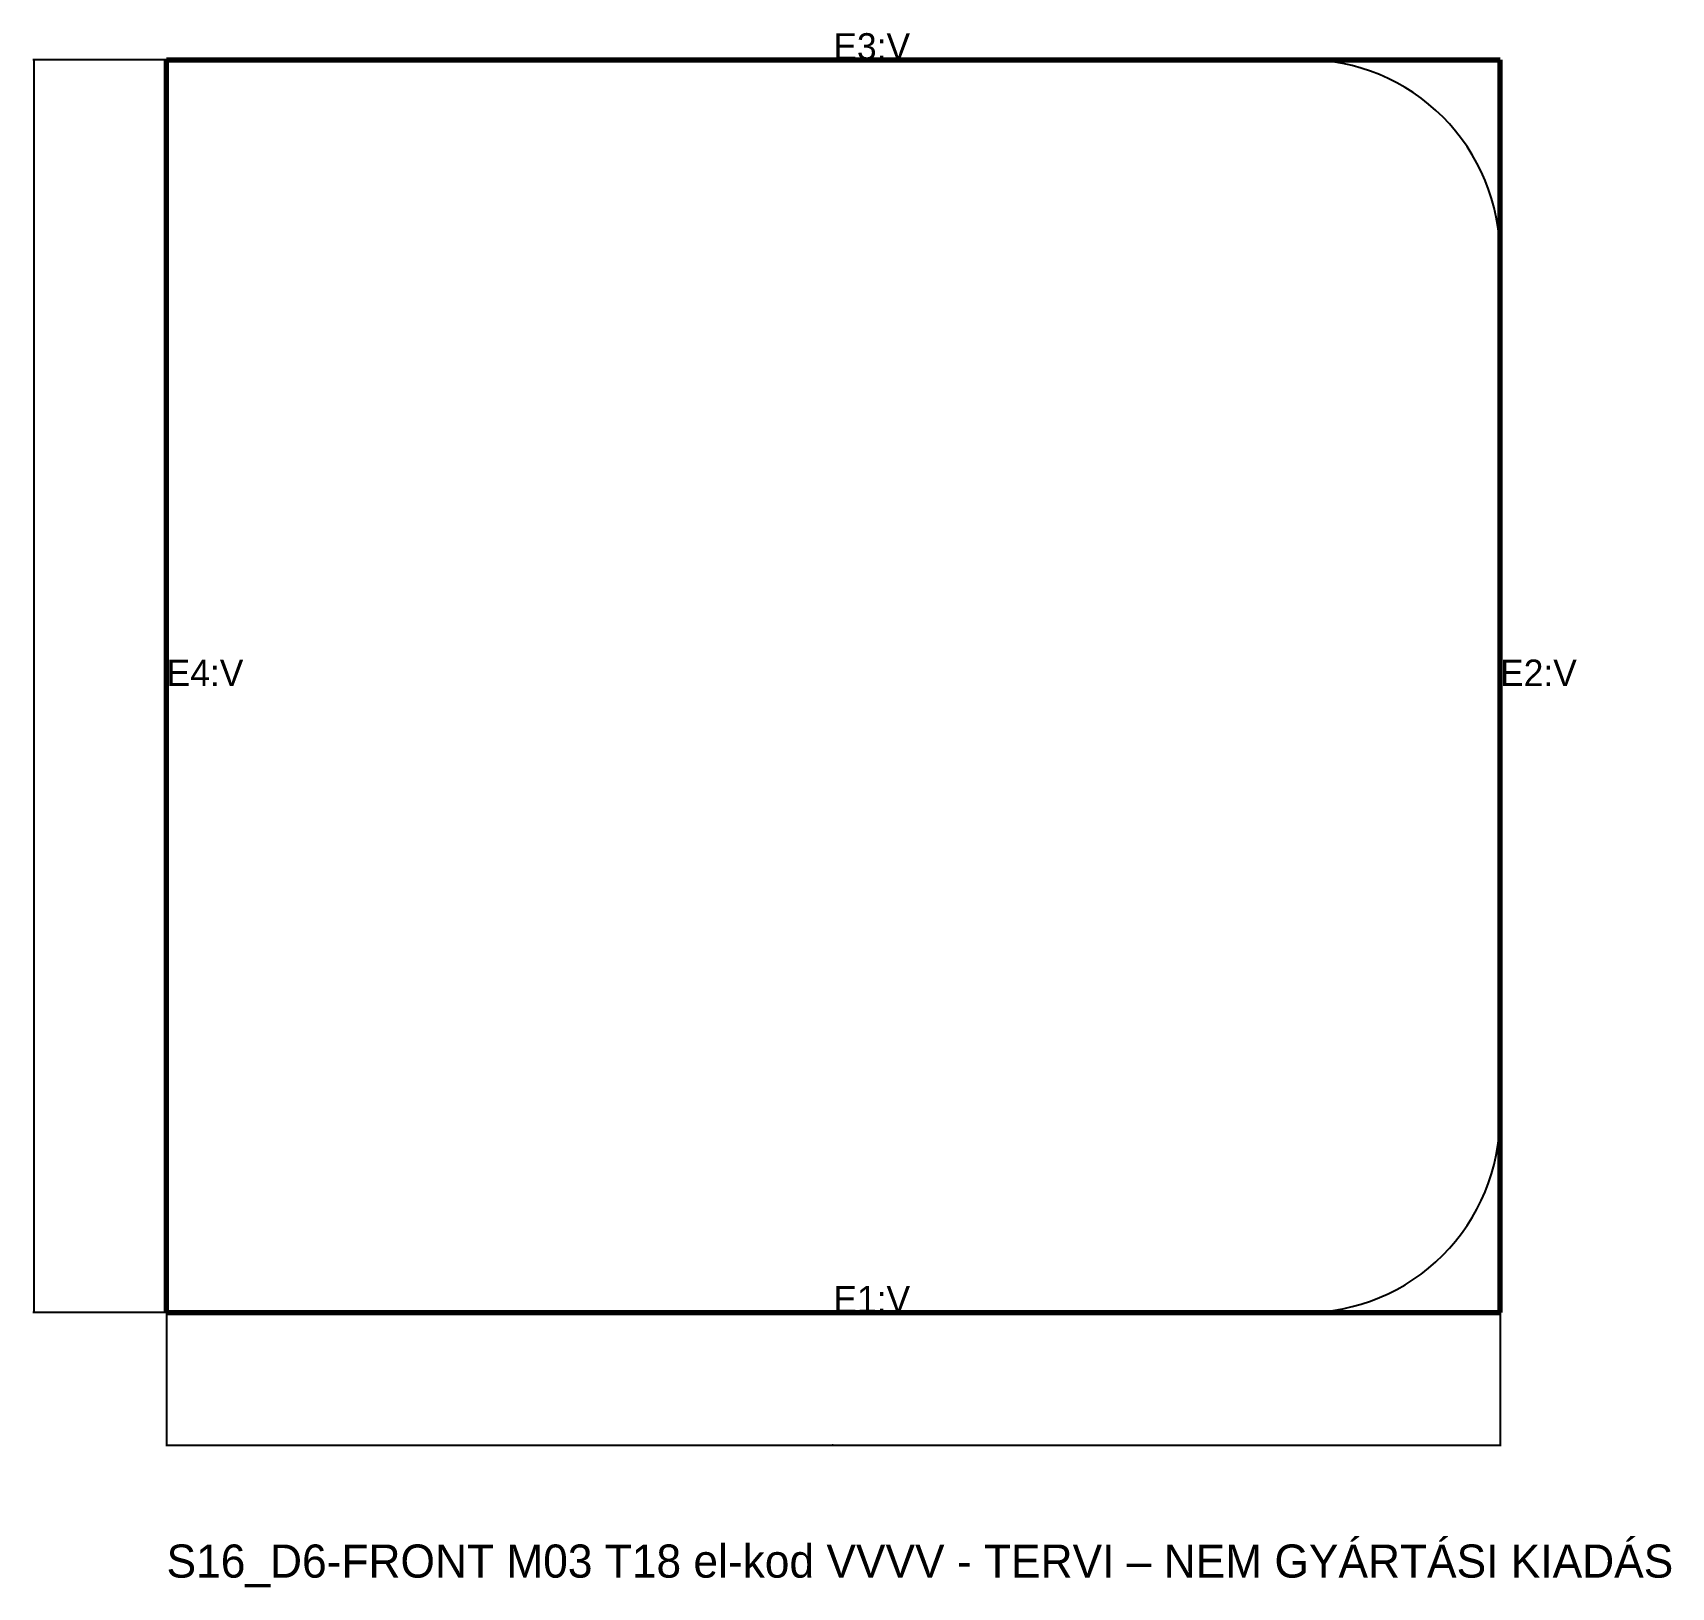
# Model space of a CAD drawing. Header units: millimetres. Extents: x -40 to 454, y -83 to 386.
import ezdxf

# ---------------------------------------------------------------- set-up
doc = ezdxf.new("R2010")
doc.units = ezdxf.units.MM
for name, color, linetype in [('ELZARAS', 1, 'Continuous'), ('KONTUR', 7, 'Continuous'), ('MERET', 8, 'Continuous'), ('SZOVEG', 7, 'Continuous')]:
    doc.layers.add(name, color=color, linetype=linetype)
doc.styles.add('OpenSansCondensed-Light', font='OpenSansCondensed-Light.ttf')
doc.dimstyles.new('EZDXF', dxfattribs={"dimtxt": 0.25, "dimasz": 0.175, "dimexe": 0.375, "dimexo": 0.125, "dimgap": 0.1, "dimtad": 1, "dimlfac": 100, "dimzin": 12, "dimdsep": 46, "dimtxsty": 'OpenSansCondensed-Light', "dimblk": 'ARCHTICK', "dimcen": 2.5, "dimazin": 3, "dimtfac": 0.5, "dimtmove": 2, "dimatfit": 3})

# ---------------------------------------------------------------- blocks, each defined once
blk = doc.blocks.new('_ARCHTICK')
at = {"color": 0, "linetype": 'BYBLOCK', "const_width": 0.15}
blk.add_lwpolyline([(-0.5, -0.5), (0.5, 0.5)], dxfattribs=at)

msp = doc.modelspace()

# ---------------------------------------------------------------- linework, layer by layer
at = {"layer": 'ELZARAS', "lineweight": 70}
for p, q in [((0, 378), (402.5, 378)), ((0, 0), (0, 378)), ((402.5, 0), (402.5, 378)), ((0, 0), (402.5, 0))]:
    msp.add_line(p, q, dxfattribs=at)
at = {"layer": 'KONTUR'}
msp.add_lwpolyline([(0, 0), (343.5, 0), (343.5, 0), (346.39499, 0.07107), (349.28301, 0.2841), (352.1571, 0.63859), (355.01033, 1.13367), (357.83583, 1.76816), (360.6268, 2.54052), (363.3765, 3.4489), (366.07832, 4.49111), (368.72575, 5.66463), (371.31241, 6.96665), (373.83206, 8.39401), (376.27864, 9.94329), (378.64626, 11.61076), (380.9292, 13.39238), (383.12198, 15.28388), (385.2193, 17.2807), (387.21612, 19.37802), (389.10762, 21.5708), (390.88924, 23.85374), (392.55671, 26.22136), (394.10599, 28.66794), (395.53335, 31.18759), (396.83537, 33.77425), (398.00889, 36.42168), (399.0511, 39.1235), (399.95948, 41.8732), (400.73184, 44.66417), (401.36633, 47.48967), (401.86141, 50.3429), (402.2159, 53.21699), (402.42893, 56.10501), (402.5, 59), (402.5, 319), (402.5, 319), (402.42893, 321.89499), (402.2159, 324.78301), (401.86141, 327.6571), (401.36633, 330.51033), (400.73184, 333.33583), (399.95948, 336.1268), (399.0511, 338.8765), (398.00889, 341.57832), (396.83537, 344.22575), (395.53335, 346.81241), (394.10599, 349.33206), (392.55671, 351.77864), (390.88924, 354.14626), (389.10762, 356.4292), (387.21612, 358.62198), (385.2193, 360.7193), (383.12198, 362.71612), (380.9292, 364.60762), (378.64626, 366.38924), (376.27864, 368.05671), (373.83206, 369.60599), (371.31241, 371.03335), (368.72575, 372.33537), (366.07832, 373.50889), (363.3765, 374.5511), (360.6268, 375.45948), (357.83583, 376.23184), (355.01033, 376.86633), (352.1571, 377.36141), (349.28301, 377.7159), (346.39499, 377.92893), (343.5, 378), (0, 378)], close=True, dxfattribs=at)

# ---------------------------------------------------------------- texts
at = {"layer": 'SZOVEG'}
for s, height, p in [('E3:V', 8, (201.25, 378)), ('E4:V', 8, (0, 189)), ('E2:V', 8, (402.5, 189)), ('E1:V', 8, (201.25, 0)), ('S16_D6-FRONT M03 T18 el-kod VVVV - TERVI – NEM GYÁRTÁSI KIADÁS', 10, (0, -80))]:
    msp.add_text(s, height=height, dxfattribs=at).set_placement(p)

# ---------------------------------------------------------------- dimensions: what is measured, and where the dimension line sits
at = {"layer": 'MERET'}
msp.add_linear_dim(base=(-40, 0), p1=(0, 0), p2=(0, 378), angle=90, dimstyle='EZDXF', dxfattribs=at).render()
msp.add_linear_dim(base=(0, -40), p1=(0, 0), p2=(402.5, 0), dimstyle='EZDXF', dxfattribs=at).render()

doc.saveas('drawing.dxf')
